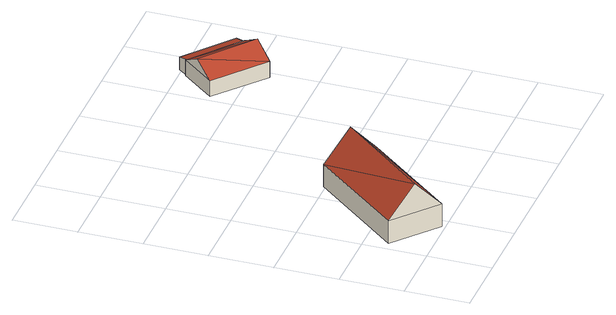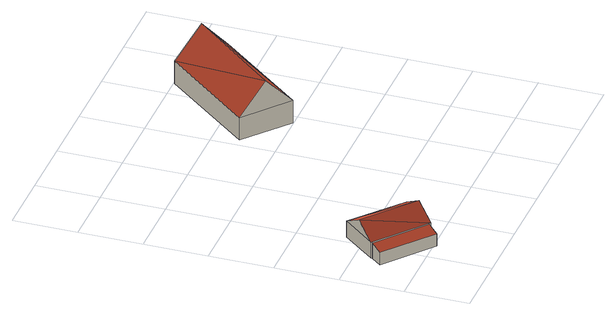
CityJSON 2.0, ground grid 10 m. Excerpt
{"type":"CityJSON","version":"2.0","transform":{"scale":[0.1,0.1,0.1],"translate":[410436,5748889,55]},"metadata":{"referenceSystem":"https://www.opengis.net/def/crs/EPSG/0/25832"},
"CityObjects":{
"building1":{"type":"Building","attributes":{"Gemeindeschluessel":"05515000","Geometrietyp2DReferenz":"3000","function":"31001_1000","roofType":"3100","measuredHeight":8.66},"address":[{"country":"Germany","locality":"Münster","thoroughfareNumber":"18","thoroughfareName":"Rummler"}],"geometry":[{"type":"Solid","lod":"2","boundaries":[[[[0,1,2,3]],[[4,5,1,0]],[[6,7,5,4]],[[3,2,7,6]],[[0,8,4]],[[6,9,3]],[[0,3,9]],[[9,8,0]],[[8,9,6]],[[6,4,8]],[[1,5,7,2]]]],"semantics":{"surfaces":[{"type":"WallSurface"},{"type":"RoofSurface"},{"type":"GroundSurface"}],"values":[[0,0,0,0,0,0,1,1,1,1,2]]}}]},
"building2":{"type":"Building","attributes":{"Gemeindeschluessel":"05515000","Geometrietyp2DReferenz":"3000","function":"31001_2460","roofType":"3100","measuredHeight":4.64},"geometry":[{"type":"Solid","lod":"2","boundaries":[[[[10,11,12,13]],[[14,15,11,10]],[[16,17,15,14]],[[18,19,17,16]],[[20,21,19,18]],[[13,12,21,20]],[[22,23,20]],[[13,20,23]],[[18,16,14,10,22]],[[23,22,10]],[[22,20,18]],[[23,10,13]],[[11,15,17,19,21,12]]]],"semantics":{"surfaces":[{"type":"WallSurface"},{"type":"RoofSurface"},{"type":"GroundSurface"}],"values":[[0,0,0,0,0,0,1,1,1,1,0,0,2]]}}]},
"building3":{"type":"Building","attributes":{"Gemeindeschluessel":"05515000","Geometrietyp2DReferenz":"3000","function":"31001_2700","roofType":"2100","measuredHeight":2.69},"geometry":[{"type":"Solid","lod":"2","boundaries":[[[[24,25,26,27]],[[28,29,25,24]],[[30,31,29,28]],[[27,26,31,30]],[[28,24,27,30]],[[25,29,31,26]]]],"semantics":{"surfaces":[{"type":"WallSurface"},{"type":"RoofSurface"},{"type":"GroundSurface"}],"values":[[0,0,0,0,1,2]]}}]}
},
"vertices":[
[78,4,44],[78,4,6],[194,143,6],[194,143,44],[9,62,44],[9,62,6],[125,201,44],[125,201,6],[43,33,93],[160,172,93],
[353,490,29],[353,490,2],[310,438,2],[310,438,29],[355,488,29],[355,488,2],[430,427,29],[430,427,2],[431,425,29],[431,425,2],[388,373,29],[388,373,2],[410,399,49],[331,464,49],
[430,427,28],[430,427,1],[443,443,1],[443,443,22],[355,488,28],[355,488,1],[368,504,22],[368,504,1]
]}
